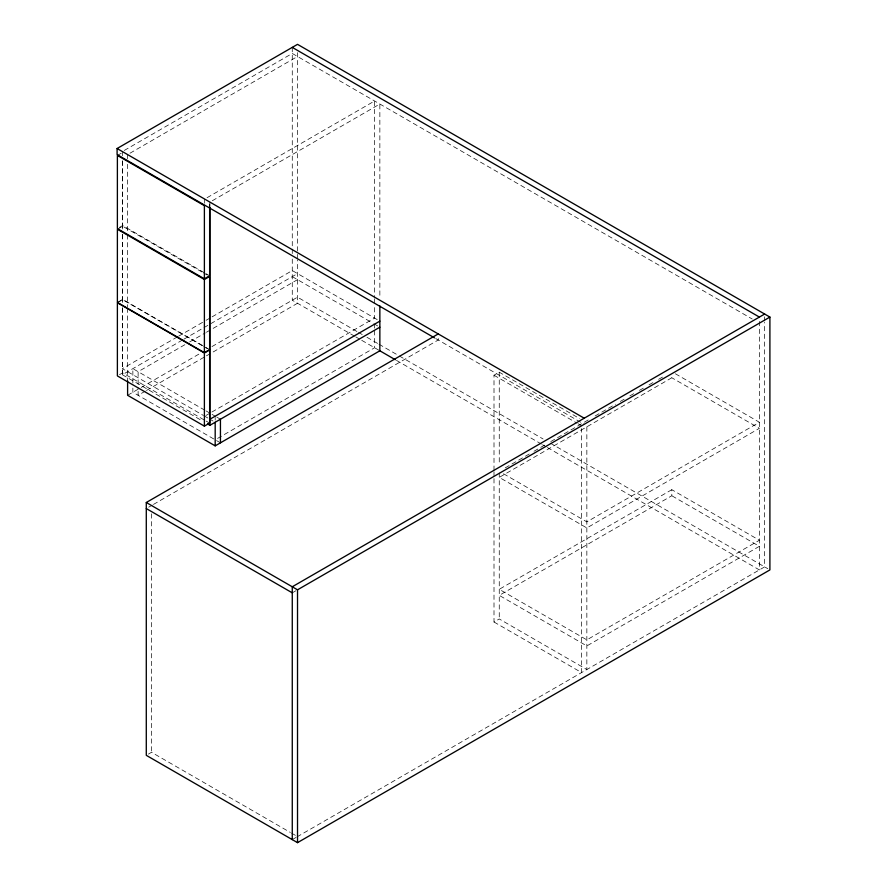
<?xml version="1.0" encoding="UTF-8"?>
<svg xmlns="http://www.w3.org/2000/svg" width="887" height="887" viewBox="0 0 887 887"><rect width="100%" height="100%" fill="white"/><g stroke="black" fill="none" stroke-linecap="round" stroke-linejoin="round"><path stroke-width="0.67" stroke-dasharray="4.43 3.33" d="M124.291 150.435L292.267 53.453L752.209 318.998M117.383 155.436L121.586 153.007M130.001 153.207L297.522 56.491M119.49 227.371L122.639 225.553L204.875 273.03M117.383 229.256L122.639 226.229L202.491 272.331M207.07 197.701L374.602 100.985L374.602 297.356M212.326 200.739L379.858 104.023L379.858 297.622M118.437 301.813L122.639 299.385L204.875 346.861M117.383 302.755L122.639 299.717L202.491 345.819M177.389 336.883L122.351 368.659L203.19 415.338M178.586 336.195L204.919 320.994M206.106 320.296L210.895 317.535M212.093 316.847L292.267 270.557L378.649 320.44M119.49 374.691L122.639 372.873L204.875 420.349M122.351 307.811L122.351 374.724L182.644 339.921M183.842 339.222L297.522 273.595M184.862 344.71L138.117 371.697L138.117 388.739M189.652 341.938L205.23 332.947M206.427 332.248L297.522 279.66M127.606 395.292L140.046 388.107M141.244 387.419L201.172 352.815M211.96 346.584L297.522 297.189L357.406 331.771M145.302 391.145L138.117 395.292L138.117 390.047M146.499 390.446L205.23 356.541M206.427 355.853L297.522 303.265L297.522 259.891M205.873 415.504L210.662 412.743M211.86 412.045L374.602 318.089L374.602 304.263M217.592 438.411L374.602 347.759L374.602 329.41M148.683 507.176L152.276 505.113M153.473 504.415L438.245 339.998L438.245 337.581M494.004 470.354L494.004 375.234L499.259 372.196L579.654 418.609M505.257 467.848L529.217 454.022M534.007 451.25L544.795 445.019M550.783 441.56L590.332 418.731M595.122 415.97L615.489 404.206M620.29 401.445L625.08 398.673M629.87 395.901L634.66 393.141M639.46 390.369L644.25 387.608M649.04 384.836L653.841 382.075M658.631 379.303L663.421 376.531M292.267 592.838L295.859 590.764M148.395 754.127L151.544 752.298L290.337 832.438M671.814 489.691L499.259 589.301L586.85 639.871L759.394 540.25L671.814 489.691L671.814 495.755L499.259 595.377L586.85 645.936L759.394 546.325L671.814 495.755M494.004 478.625L494.004 622.009L499.259 618.971L586.85 669.541L586.85 424.141M292.267 839.612L296.469 837.184M297.067 836.851L764.649 566.882L764.649 322.336M675.406 373.771L759.394 422.256L586.85 521.878L502.862 473.392M435.694 338.535L584.223 424.285M494.004 375.234L576.794 423.032M577.991 423.72L581.595 425.804M292.267 276.633L372.651 323.034M373.859 323.733L378.649 326.505M358.603 332.459L362.206 334.532M366.996 337.304L377.773 343.524M378.971 344.211L398.13 355.277M399.327 355.975L543.066 438.954M550.25 443.101L767.809 568.711M354.556 336.184L292.267 300.227L292.267 258.117M355.754 336.883L360.543 339.643M361.741 340.331L379.858 350.797M396.478 360.388L541.403 444.065M542.6 444.753L546.192 446.826M547.39 447.525L759.394 569.92L759.394 319.508M206.072 273.717L209.642 275.779M203.688 273.019L207.259 275.081M206.072 347.549L209.642 349.611M203.688 346.507L207.259 348.569M204.853 410.226L132.862 368.659L132.862 383.084M206.05 410.914L210.851 413.686M212.048 414.384L215.652 416.458M216.849 417.156L220.442 419.229M203.932 415.77L208.888 418.62M209.188 418.797L213.989 421.569M206.072 421.037L209.642 423.11M122.351 374.724L202.735 421.137M220.442 442.824L132.862 392.265L132.862 384.393M494.004 622.009L581.595 672.579L581.595 428.554M291.535 833.126L296.325 835.887M764.649 316.803L764.649 320.95M499.259 372.196L499.259 464.566M499.259 472.838L499.259 618.971M494.004 471.74L494.004 477.25M374.602 298.731L374.602 302.877M374.602 324.165L374.602 328.09M297.522 52.643L297.522 252.983M297.522 254.358L297.522 258.505M292.267 47.388L292.267 256.731M215.186 417.511L215.186 420.128M209.931 202.125L209.931 206.272M209.642 204.01L209.642 206.771M204.675 199.087L204.675 203.234M151.544 513.795L151.544 752.298M127.606 154.593L127.606 158.74M127.606 164.272L127.606 233.414M127.606 234.789L127.606 306.702M127.606 308.088L127.606 380.878M122.639 160.68L122.639 225.553M122.639 226.229L122.639 228.99M122.639 234.512L122.639 299.385M122.639 299.717L122.639 302.478M122.639 308L122.639 372.873M122.351 151.555L122.351 155.702M122.351 161.234L122.351 228.99M122.351 234.523L122.351 302.29M671.814 377.762L499.259 477.383L586.85 527.942L759.394 428.332L671.814 377.762"/><path stroke-width="1.33" d="M434.497 337.847L117.095 154.593L117.095 148.517L297.522 44.35L769.905 317.08L769.905 569.92L297.522 842.65L146.288 755.336L146.288 502.497L438.245 333.933M204.387 278.817L204.387 205.662L117.383 155.436L117.383 228.591L204.387 278.817L209.642 275.779L209.642 206.771M204.387 279.494L209.642 276.456L209.642 349.611L204.387 352.649L117.383 302.412L117.383 229.256L204.387 279.494L204.387 352.649M204.387 352.982L209.642 349.955L209.642 423.11L204.387 426.137L117.383 375.911L117.383 302.755L204.387 352.982L204.387 426.137M209.931 419.229L379.858 321.127M207.536 423.908L209.931 425.294L379.858 327.192M127.606 380.878L127.606 395.292L215.186 445.862L379.858 350.797L379.858 305.915M764.649 314.042L292.267 586.773L292.267 839.612M146.288 502.497L297.522 589.811L769.905 317.08M292.267 47.388L759.394 317.08M117.095 148.517L584.223 418.209M379.703 350.709L395.269 359.701M146.288 508.561L292.267 592.838M297.522 589.811L297.522 842.65M220.442 419.229L220.442 442.824M215.186 422.267L215.186 445.862M209.931 207.658L209.931 425.294"/></g></svg>
